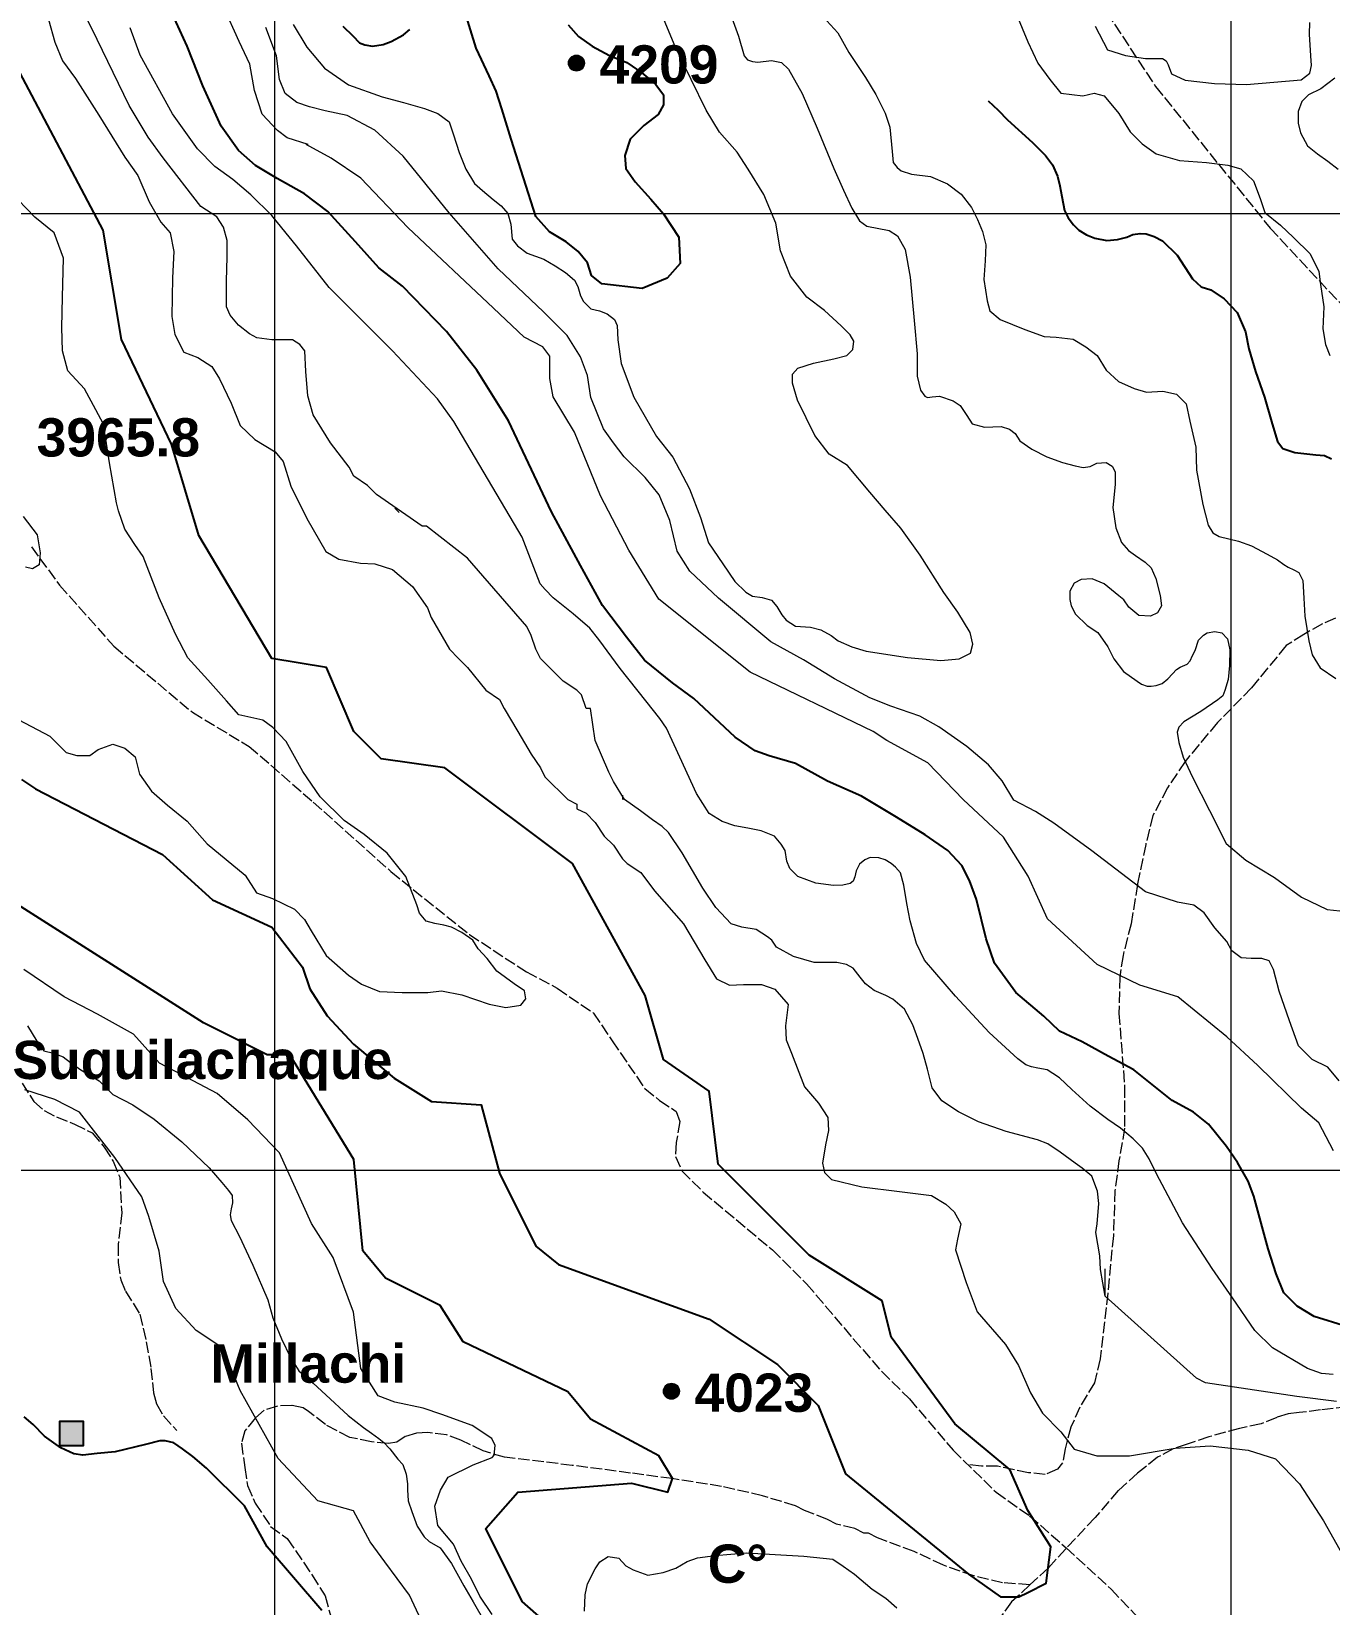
# Model space of a CAD drawing. Header units: metres. Extents: x 405809 to 420020, y 8257398 to 8272141.
# Drawn here: x 412746 to 414103, y 8263546 to 8265190 of the extents above; entities that cross this region are included whole.
import ezdxf

# ---------------------------------------------------------------- set-up
doc = ezdxf.new("R2010")
doc.units = ezdxf.units.M
doc.linetypes.add('ACAD_ISO02W100', pattern=[15, 12, -3])
for name, color, linetype, lineweight in [('CAMINOS1', 7, 'ACAD_ISO02W100', 5), ('COORDENADAS', 30, 'Continuous', 5), ('CURVAS MAESTRAS', 90, 'Continuous', 25), ('CURVAS SECUNDARIS', 46, 'Continuous', 9), ('PERIMETRO DE LA ISLA', 7, 'Continuous', 18), ('texto', 7, 'Continuous', 13)]:
    doc.layers.add(name, color=color, linetype=linetype, lineweight=lineweight)
doc.layers.add('VIVIENDAS', color=1, linetype='Continuous')
doc.styles.add('CARLOS', font='arialbd.ttf', dxfattribs={"height": 48})

msp = doc.modelspace()

# ---------------------------------------------------------------- hatches: boundary and pattern name
at = {"layer": 'texto'}
h = msp.add_hatch(color=256, dxfattribs=at)
edge = h.paths.add_edge_path()
edge.add_arc((413315.9, 8265157.4), 8.37, 0, 360)
h = msp.add_hatch(color=256, dxfattribs=at)
edge = h.paths.add_edge_path()
edge.add_arc((413415.2, 8263768.8), 8.37, 0, 360)
at = {"layer": 'VIVIENDAS'}
msp.add_hatch(color=256, dxfattribs=at).paths.add_polyline_path([(412775.4, 8263712.1), (412800.4, 8263712.1), (412800.4, 8263737.1), (412775.4, 8263737.1)])

# ---------------------------------------------------------------- linework, layer by layer
at = {"layer": 'CAMINOS1'}
for points in [[(413828.8, 8265273), (413921.5, 8265132.9), (414041.3, 8264984.8), (414181.9, 8264834.1), (414242.5, 8264768.1)], [(412745.9, 8264651.6), (412775.4, 8264611.6), (412832.3, 8264547.6), (412914.3, 8264478.6), (412973.7, 8264443), (413040.6, 8264384.8), (413121.9, 8264312.1), (413203.9, 8264246.4), (413263.5, 8264207.3), (413295.9, 8264190.1), (413333.7, 8264164.2), (413353.2, 8264135.3), (413387.4, 8264085.2), (413402.8, 8264072.8), (413420.3, 8264061.4), (413424.1, 8264050.7), (413420.3, 8264028.7), (413419.5, 8264014.2), (413426.4, 8263999), (413448.4, 8263977), (413520.8, 8263916.6), (413556.6, 8263881), (413605.4, 8263823.7), (413635.1, 8263789.5), (413664, 8263760.7), (413709.7, 8263707.3), (413754.6, 8263663.2), (413789.7, 8263638.6), (413827.8, 8263605.2), (413874.9, 8263561.9), (413960.9, 8263470.9)], [(414109.5, 8264576.9), (414096, 8264571), (414076.6, 8264560.1), (414058, 8264548.3), (414021.7, 8264504.2), (413986.2, 8264467.9), (413952.4, 8264427.3), (413933.9, 8264399.5), (413918.7, 8264370.9), (413911.1, 8264340.5), (413902.6, 8264298.9), (413895.9, 8264257.6), (413887.4, 8264224.5), (413884, 8264201.7), (413883.2, 8264163.8), (413889.1, 8264087.6), (413889.1, 8264043.8), (413883.2, 8264009.8), (413879, 8263978.7), (413877.3, 8263931.5), (413871.6, 8263871.2), (413863.5, 8263802.5), (413857.7, 8263777.7), (413842.3, 8263752.3), (413832.9, 8263731.3), (413826.9, 8263708.6), (413824.2, 8263693.8), (413818.8, 8263687.2), (413806.1, 8263681.8), (413788.6, 8263683.6), (413756.2, 8263690.3), (413739.3, 8263690.3), (413725.2, 8263692.1)], [(412736.3, 8264090.9), (412748.4, 8264071.7), (412759.2, 8264062.2), (412772.3, 8264055.6), (412790.9, 8264048.1), (412809.6, 8264039), (412822.2, 8264023.9), (412831.3, 8264009.3), (412838.3, 8263992.7), (412840.4, 8263955.3), (412836.7, 8263922.3), (412836.7, 8263903.3), (412839.4, 8263885.2), (412844.4, 8263873.5), (412859.3, 8263849.2), (412866, 8263820.6), (412871, 8263792.7), (412873.7, 8263767.3), (412876.9, 8263755.6), (412884.1, 8263743), (412898.1, 8263727.7)], [(413790, 8263566.3), (413761.5, 8263568.6), (413731.4, 8263575.8), (413699.7, 8263586.8), (413668.9, 8263601.4), (413630.7, 8263615.6), (413621.2, 8263620.4), (413616.5, 8263620.4), (413606.9, 8263625.2), (413587.9, 8263629.9), (413578.4, 8263634.7), (413554.5, 8263644.2), (413545, 8263649), (413510.6, 8263659.4), (413467.7, 8263669.3), (413416, 8263677.4), (413372.4, 8263683.3), (413311.5, 8263691.3), (413240.8, 8263699.7), (413218.5, 8263706.4), (413195.1, 8263717.5), (413180.1, 8263723.1), (413160.4, 8263725.6), (413148.6, 8263725), (413136.8, 8263721.5), (413128, 8263715.5), (413119.4, 8263714.2), (413101.6, 8263715.8), (413078.9, 8263720.6), (413053.5, 8263733.9), (413035.6, 8263747.6), (413030.2, 8263751.4), (413018.4, 8263754), (413003.2, 8263753.3), (412989.5, 8263748.9), (412980.3, 8263741), (412969.1, 8263727.4), (412965.5, 8263714.5), (412969.1, 8263689.1), (412971.9, 8263670.2), (412980, 8263651.9), (412996.1, 8263627.3), (413013.5, 8263614.8), (413039.6, 8263576.5), (413053, 8263554.8), (413061.3, 8263525.6)], [(414151.9, 8263756.1), (414094, 8263749.2), (414071.7, 8263746.5), (414060.2, 8263745), (414048.3, 8263741.5), (414031.8, 8263734.7), (414009.1, 8263729.7), (413977.2, 8263721.2), (413954.5, 8263713.4), (413939.7, 8263708.6), (413923.6, 8263699.7), (413902.6, 8263683.2), (413882.4, 8263665), (413858.3, 8263636.7), (413827.6, 8263604.2), (413809.4, 8263584), (413790, 8263566.3), (413770.8, 8263548.5), (413756.5, 8263528.8)]]:
    msp.add_lwpolyline(points, dxfattribs=at)
at = {"layer": 'COORDENADAS'}
for p, q in [((413000, 8271350), (413000, 8257550)), ((414000, 8271350), (414000, 8257550)), ((406200, 8265000), (419600, 8265000)), ((406200, 8264000), (419600, 8264000))]:
    msp.add_line(p, q, dxfattribs=at)
at = {"layer": 'CURVAS MAESTRAS'}
for points in [[(414121.1, 8263836.5), (414087.4, 8263846.8), (414069.6, 8263857.6), (414055.5, 8263871.6), (414047.7, 8263891.5), (414039.2, 8263917.6), (414024.3, 8263972.6), (414018.4, 8263988.3), (414007.2, 8264008.1), (413995.5, 8264024.8), (413976.7, 8264047.9), (413961.2, 8264060.4), (413938.9, 8264072.8), (413898.8, 8264104.9), (413872, 8264119.2), (413844.6, 8264134.1), (413820.9, 8264145.3), (413804.7, 8264160.8), (413775.5, 8264185.7), (413753, 8264216.3), (413744.3, 8264241.8), (413734.3, 8264283), (413726.8, 8264302.9), (413718.7, 8264318.4), (413704.3, 8264334.2), (413680.6, 8264350.4), (413650.7, 8264369.1), (413614, 8264390.8), (413578.4, 8264406.5), (413544.8, 8264425.1), (413517.4, 8264433.2), (413502.9, 8264438.3), (413481.8, 8264452.6), (413438.7, 8264493.1), (413416.2, 8264509.4), (413387, 8264533), (413368.3, 8264557.3), (413343.3, 8264590.4), (413320.2, 8264632.2), (413289.7, 8264688.3), (413244.7, 8264783.3), (413211.6, 8264836.4), (413180, 8264876.6), (413134, 8264924), (413109.3, 8264943.3), (413084.9, 8264970.6), (413056.1, 8265002.1), (413031.7, 8265020.8), (413002.9, 8265036.6), (412980.2, 8265050.2), (412962.4, 8265065.9), (412944.5, 8265091.5), (412925.2, 8265133.7), (412908.8, 8265175.1), (412889.8, 8265216.9)], [(413307.1, 8265197.3), (413317.9, 8265185.3), (413332.2, 8265175.1), (413350.4, 8265165.4), (413368.7, 8265158), (413384.1, 8265147.2), (413398.9, 8265134.9), (413406.9, 8265124.1), (413406.9, 8265113.9), (413401.2, 8265103.6), (413386.4, 8265092.2), (413372.1, 8265077.8), (413366.4, 8265060.7), (413367.5, 8265047), (413377.2, 8265033.4), (413393.8, 8265015.1), (413406.9, 8264999.8), (413422.9, 8264975.3), (413424.4, 8264947.8), (413410.8, 8264932.4), (413384.5, 8264921.6), (413342.3, 8264926.7), (413331.5, 8264935.3), (413327.5, 8264948.4), (413317.8, 8264960.3), (413305.2, 8264970.6), (413287.6, 8264980.8), (413273.5, 8264997), (413247.8, 8265077.9), (413237.7, 8265109.7), (413232, 8265128.1), (413224.6, 8265144), (413211.2, 8265172.9), (413199.2, 8265211.3)], [(413071.5, 8265195.9), (413081.9, 8265185.9), (413089.2, 8265178.6), (413094.6, 8265176.4), (413102.5, 8265175.1), (413113.8, 8265176.7), (413122.3, 8265180.1), (413135.1, 8265186.8), (413141.7, 8265192.6)], [(412735.7, 8264408.5), (412750.4, 8264398.5), (412882.9, 8264330.1), (412935.3, 8264282.5), (412997.2, 8264253.9), (413029.6, 8264212.2), (413037.2, 8264189.5), (413055.4, 8264161.3), (413082.8, 8264131.7), (413125.4, 8264096), (413164.4, 8264071.8), (413216.4, 8264068.1), (413235.4, 8263996.7), (413273.5, 8263920.5), (413297.3, 8263901.4), (413454.5, 8263844.3), (413526, 8263796.6), (413568.8, 8263753.8), (413597.4, 8263682.3), (413726, 8263577.5), (413759.4, 8263553.7), (413778.4, 8263553.7), (413787.9, 8263558.5), (413807, 8263568), (413811.8, 8263606.1), (413787.9, 8263644.2), (413768.9, 8263687.1), (413711.7, 8263734.7), (413645, 8263825.2), (413635.5, 8263863.3), (413559.3, 8263911), (413464, 8264006.2), (413454.5, 8264082.4), (413406.9, 8264115.8), (413387.8, 8264182.5), (413311.6, 8264320.6), (413178.2, 8264420.6), (413111.6, 8264430.1), (413083, 8264458.7), (413054.4, 8264525.4), (412997.2, 8264534.9), (412921, 8264663.5), (412892.5, 8264758.8), (412840.1, 8264868.4), (412821, 8264982.7), (412730.5, 8265154.2)], [(413746.3, 8265117.9), (413756.9, 8265108.1), (413766.5, 8265098.2), (413792.6, 8265074.3), (413806.2, 8265060.8), (413813.6, 8265051), (413819, 8265039.3), (413821.2, 8265029), (413823.5, 8265017.8), (413826.2, 8265003.4), (413829.9, 8264995.6), (413835.5, 8264988.4), (413841.3, 8264982.6), (413849.4, 8264977.7), (413858.1, 8264974.2), (413870.4, 8264971.9), (413881.8, 8264972.8), (413891.4, 8264975.5), (413897.6, 8264978), (413905.3, 8264979.3), (413911.5, 8264978.9), (413920, 8264976.2), (413928.7, 8264971.5), (413944, 8264956.5), (413960.1, 8264931.8), (413969.2, 8264923.6), (413979.2, 8264920.2), (413993.3, 8264910.9), (414006.7, 8264896.6), (414015.5, 8264876.3), (414019.1, 8264858.6), (414025.9, 8264835), (414035.5, 8264808.1), (414043.5, 8264780.3), (414048.8, 8264761.7), (414054.4, 8264754.4), (414067, 8264750.3), (414089, 8264747.9), (414098, 8264747), (414105.3, 8264743.8)], [(413297.3, 8263515.6), (413259.2, 8263549), (413221.1, 8263625.2), (413254.5, 8263663.3), (413373.5, 8263672.8), (413411.6, 8263663.3), (413416.4, 8263677.6), (413402.1, 8263701.4), (413330.7, 8263739.5), (413306.9, 8263768.1), (413197.3, 8263820.5), (413173.5, 8263858.6), (413116.3, 8263887.1), (413092.5, 8263915.7), (413083, 8264011), (413016.3, 8264120.5), (412992.5, 8264120.5), (412944.9, 8264144.4), (412925.8, 8264153.9), (412716.2, 8264287.3)], [(413049.6, 8263539.4), (412992.5, 8263606.1), (412968.7, 8263649), (412929.2, 8263688.4), (412914.6, 8263700.4), (412903.8, 8263708.7), (412894.9, 8263715), (412885.8, 8263716.8), (412880.2, 8263716.8), (412865.3, 8263713), (412833.7, 8263705.4), (412814.9, 8263703.8), (412799.7, 8263701.8), (412790.4, 8263703.4), (412776.8, 8263709.5), (412759.6, 8263721.9), (412747.9, 8263733.9), (412738.3, 8263741.9)]]:
    msp.add_lwpolyline(points, dxfattribs=at)
at = {"layer": 'CURVAS SECUNDARIS'}
for points in [[(413868.9, 8263868.1), (413864, 8263896), (413863.1, 8263910.2), (413859, 8263934.8), (413860.5, 8263943.9), (413862, 8263965), (413860.6, 8263978.1), (413854.8, 8263993.5), (413844.8, 8264001.9), (413837.3, 8264007.1), (413821.8, 8264018.8), (413808.8, 8264027.5), (413798.1, 8264031.7), (413765.4, 8264040.5), (413736.4, 8264050.4), (413715.5, 8264061), (413697.8, 8264072.5), (413687.9, 8264086.1), (413683, 8264105.4), (413678.4, 8264121.8), (413673, 8264137.7), (413667.7, 8264152), (413659, 8264168.1), (413646.7, 8264178.7), (413639.3, 8264182.4), (413627.3, 8264187.8), (413618.3, 8264194.8), (413612.6, 8264201.8), (413605.1, 8264211.2), (413598.1, 8264214.9), (413588.3, 8264217.2), (413573.3, 8264217.2), (413564.4, 8264217.2), (413542.9, 8264223.3), (413525.1, 8264233.1), (413520.3, 8264240.3), (413515.6, 8264243.8), (413503.7, 8264251.6), (413488.8, 8264253.9), (413477.6, 8264257.5), (413461.5, 8264274.7), (413447.9, 8264294.8), (413426.5, 8264331.6), (413412, 8264353.1), (413405.5, 8264359.1), (413395.4, 8264366.2), (413382.9, 8264375.7), (413366.3, 8264387.5), (413354.5, 8264406.3), (413349.7, 8264415.9), (413335.4, 8264449.2), (413330.7, 8264482.5), (413325.9, 8264482.5), (413321.1, 8264496.8), (413316.4, 8264501.6), (413302.1, 8264511.1), (413278.3, 8264534.9), (413273.5, 8264544.5), (413268.7, 8264558.8), (413264, 8264568.3), (413202.1, 8264639.7), (413159.2, 8264673.1), (413154.4, 8264673.1), (413106.8, 8264706.4), (413097.3, 8264715.9), (413083, 8264725.5), (413078.2, 8264735), (413058.7, 8264760.2), (413040.5, 8264789.8), (413035.1, 8264809.6), (413033, 8264835.1), (413032, 8264856.6), (413026.7, 8264863.3), (413019, 8264868.1), (413011.8, 8264868.1), (412997.4, 8264868.1), (412981.6, 8264870), (412973.9, 8264874.3), (412962.4, 8264883.4), (412953.8, 8264894), (412949.9, 8264902.6), (412949.9, 8264929.9), (412950.6, 8264954.4), (412950.6, 8264972), (412946.8, 8264985.8), (412939.9, 8264996.5), (412923, 8265007.3), (412883.7, 8265058.3), (412868, 8265079.9), (412848.3, 8265113.2), (412814.8, 8265181.9), (412798.2, 8265215.1)], [(414107.4, 8264020.1), (414092.2, 8264049.5), (414074.1, 8264064.7), (414028.5, 8264109.2), (413995.9, 8264139.3), (413944.6, 8264181.2), (413905.1, 8264193.4), (413860.3, 8264215.1), (413808.6, 8264262.6), (413788.2, 8264307.4), (413762.4, 8264348.1), (413720.2, 8264387.5), (413683.3, 8264425.9), (413640.3, 8264449.2), (413626, 8264458.7), (413497.4, 8264520.6), (413402.1, 8264596.9), (413370.5, 8264648.1), (413340.9, 8264704.8), (413313.7, 8264771.5), (413291.4, 8264808.5), (413288.1, 8264827.7), (413288.1, 8264851), (413280.8, 8264860.8), (413261.1, 8264870.7), (413229.2, 8264901.3), (413139.7, 8264985.6), (413090.3, 8265037.1), (413059.5, 8265058), (413033.2, 8265072.2), (413035.4, 8265072.2), (413013.3, 8265079.2), (413003.4, 8265086.9), (412987.3, 8265104.1), (412979.4, 8265128.7), (412974.5, 8265156.1), (412963.1, 8265180.1), (412946.8, 8265216.3)], [(413474.3, 8265216.2), (413485.5, 8265185.6), (413491.1, 8265165.1), (413494.9, 8265160.7), (413499.9, 8265159), (413505.5, 8265158.5), (413519.9, 8265160.1), (413530.4, 8265157.9), (413537.6, 8265151), (413551.8, 8265125.7), (413567.7, 8265089.3), (413585, 8265047), (413595.2, 8265024.4), (413603.7, 8265005.7), (413611.9, 8264992.3), (413619.6, 8264986.8), (413642.9, 8264982.4), (413651.7, 8264976.8), (413659.5, 8264962.5), (413665, 8264933.7), (413669.2, 8264888.2), (413672, 8264853.4), (413672, 8264830.2), (413675.8, 8264815.5), (413680.2, 8264809), (413682.9, 8264807.9), (413687.8, 8264808.5), (413695.4, 8264809), (413709.8, 8264804.2), (413717.3, 8264799.4), (413724.2, 8264789.1), (413729.7, 8264780.2), (413742.7, 8264776.8), (413759.9, 8264777.5), (413768.8, 8264774.7), (413774.5, 8264770.1), (413779.4, 8264762.3), (413792.1, 8264753.6), (413807.7, 8264745.8), (413824.2, 8264739.9), (413837.3, 8264736.3), (413845.8, 8264734.5), (413853.1, 8264735.7), (413859.9, 8264739), (413869.9, 8264739.8), (413876, 8264736), (413879.1, 8264729.9), (413879.1, 8264716.7), (413876.8, 8264692.9), (413879.8, 8264671.5), (413886, 8264656.2), (413893, 8264647.8), (413900.5, 8264642.4), (413910.7, 8264635.6), (413916.8, 8264629.5), (413921.6, 8264618.6), (413926.3, 8264600.8), (413927.7, 8264589.9), (413923.6, 8264582.5), (413916.1, 8264579.1), (413903.8, 8264579.8), (413893.6, 8264588.6), (413888.2, 8264596.1), (413883.1, 8264600.5), (413867.6, 8264612.8), (413855.3, 8264618.1), (413843.5, 8264617.6), (413836.5, 8264613.8), (413831.7, 8264605.3), (413831.7, 8264596.7), (413833.3, 8264589.8), (413837.6, 8264581.2), (413849.9, 8264569.4), (413861.2, 8264561.9), (413871.4, 8264547), (413877.8, 8264534.7), (413888, 8264521.3), (413902.3, 8264511.1), (413906.9, 8264507.9), (413912.6, 8264506), (413917, 8264505.8), (413922.2, 8264506.5), (413928.3, 8264508.9), (413934.3, 8264513.5), (413939, 8264518.9), (413943.2, 8264523.5), (413947.3, 8264525.9), (413954.4, 8264528.8), (413957.7, 8264532.6), (413960.2, 8264538), (413962.7, 8264543.3), (413966.4, 8264554.1), (413971.4, 8264559.1), (413975.5, 8264561.6), (413983.4, 8264563.2), (413990.9, 8264561.6), (413996.7, 8264555.3), (413999, 8264543.8), (413998.7, 8264527.6), (413997.3, 8264512.8), (413993.9, 8264501.3), (413991.7, 8264495.7), (413986.5, 8264491.6), (413968.7, 8264479.5), (413951.1, 8264468.8), (413945.8, 8264463.2), (413944.1, 8264457.9), (413945.8, 8264446.9), (413950.4, 8264431.7), (413960.1, 8264410.7), (413977.9, 8264375.9), (413995.2, 8264341.4), (414015.7, 8264324.2), (414045.9, 8264305.8), (414074, 8264285.4), (414100.9, 8264272.4), (414114.3, 8264271.1)], [(412763.9, 8265202.8), (412770.4, 8265179.2), (412778.6, 8265159.8), (412792.2, 8265141.4), (412816.4, 8265103.1), (412843.5, 8265058.9), (412857.3, 8265039.8), (412869, 8265012.2), (412881.4, 8264991), (412891.2, 8264979.8), (412894.9, 8264960.4), (412893.4, 8264932.8), (412892.7, 8264892.4), (412895.9, 8264873.7), (412905.4, 8264855.3), (412919.9, 8264849.5), (412934.7, 8264840.1), (412942.7, 8264827.4), (412954.8, 8264802), (412964.2, 8264778.5), (412979.6, 8264763.8), (413001, 8264751.1), (413009.1, 8264741), (413017.2, 8264715), (413034, 8264681.3), (413053.9, 8264646.9), (413067.5, 8264638.7), (413090, 8264634.6), (413105, 8264634), (413123.4, 8264627.8), (413144.5, 8264610.2), (413160.2, 8264587.7), (413164, 8264577.8), (413183, 8264544.5), (413192.5, 8264534.9), (413202.1, 8264525.4), (413221.1, 8264501.6), (413235.4, 8264492.1), (413240.2, 8264482.5), (413254.5, 8264458.7), (413268.7, 8264434.9), (413278.3, 8264420.6), (413283, 8264411.1), (413306.9, 8264387.3), (413316.4, 8264382.5), (413316.4, 8264377.8), (413325.9, 8264373), (413335.4, 8264363.5), (413345, 8264349.2), (413354.5, 8264339.6), (413364, 8264325.4), (413368.8, 8264320.6), (413383.1, 8264311.1), (413397.4, 8264292), (413427.7, 8264257.6), (413450, 8264220), (413462.5, 8264199.8), (413475.8, 8264193.5), (413490.5, 8264194.2), (413509.4, 8264194.2), (413523.4, 8264189.3), (413537.3, 8264173.3), (413534.5, 8264150.9), (413535.3, 8264136.1), (413540.9, 8264122.1), (413554.2, 8264087), (413569, 8264070), (413578.7, 8264055), (413579.5, 8264041.5), (413576.3, 8264026.4), (413573.2, 8264007.4), (413575.2, 8263997.4), (413582.7, 8263990.3), (413614.3, 8263982.5), (413653.8, 8263977.5), (413687.1, 8263973.5), (413702.3, 8263964.5), (413711, 8263956.3), (413717.8, 8263943.8), (413714.4, 8263927.9), (413712.1, 8263916.5), (413723.5, 8263882.5), (413734.9, 8263851.8), (413764.5, 8263817.8), (413778.2, 8263795.7), (413790.7, 8263767.3), (413803.2, 8263745.7), (413822.5, 8263726.4), (413836.2, 8263708.3), (413860.1, 8263701.4), (413894.2, 8263701.4), (413941.9, 8263709.4), (413978.6, 8263711.7), (414018.4, 8263707.1), (414046.9, 8263698), (414071.9, 8263671.9), (414096.9, 8263633.3), (414123.4, 8263586.3)], [(413019.6, 8265197.7), (413034.1, 8265174), (413052.3, 8265152.1), (413077.5, 8265134.8), (413112.6, 8265122.1), (413134.9, 8265116.1), (413157.1, 8265109.9), (413171.1, 8265104.7), (413182.8, 8265095.9), (413187.5, 8265082.5), (413193.3, 8265063.9), (413200.3, 8265046.4), (413209.3, 8265031.5), (413217.7, 8265024), (413228.9, 8265014.7), (413237.1, 8265008.1), (413244, 8265000.3), (413247.2, 8264988.8), (413248.6, 8264973.2), (413254.1, 8264966.3), (413264.2, 8264958.5), (413281.7, 8264952.5), (413293.8, 8264945.5), (413304.4, 8264938.6), (413314, 8264930.3), (413317.2, 8264923.9), (413320, 8264914.1), (413323.2, 8264908), (413331.1, 8264900.5), (413340, 8264898.4), (413348.1, 8264895.2), (413355.6, 8264889.4), (413358.5, 8264883.1), (413359, 8264868.1), (413362.5, 8264843.4), (413375.9, 8264808), (413399.5, 8264766.9), (413416.7, 8264745.3), (413434.2, 8264712.2), (413445.7, 8264682.2), (413453.8, 8264655.8), (413468.8, 8264633.9), (413481.4, 8264615.5), (413493.1, 8264604.4), (413499.9, 8264599.9), (413510.1, 8264598.7), (413519.8, 8264595.9), (413525.5, 8264589.1), (413530.6, 8264580.6), (413535.2, 8264574.9), (413544.8, 8264568.7), (413560.7, 8264567.5), (413571.5, 8264564.7), (413582.3, 8264559), (413589.7, 8264553.3), (413603.9, 8264547.1), (413619, 8264542.5), (413662, 8264535.8), (413696.9, 8264532.9), (413716.2, 8264534.4), (413728.1, 8264540.3), (413730.3, 8264549.9), (413727.5, 8264562.2), (413714.8, 8264583.3), (413699.9, 8264604), (413675.2, 8264642.8), (413655.2, 8264671), (413638.7, 8264689.8), (413622.7, 8264708.8), (413599.3, 8264736.7), (413580.3, 8264748.4), (413565, 8264768), (413547, 8264805.1), (413541.8, 8264822.9), (413541.8, 8264832.1), (413547.5, 8264838.4), (413563.6, 8264843.5), (413584.9, 8264848.1), (413598.7, 8264851.6), (413605, 8264857.9), (413606.1, 8264866.5), (413602, 8264873.3), (413592.8, 8264882.6), (413575.4, 8264898.7), (413556.9, 8264912.6), (413539.6, 8264934.5), (413529.2, 8264961.1), (413524.5, 8264990), (413511.8, 8265020), (413495.6, 8265046.6), (413484, 8265064.3), (413465.5, 8265085.1), (413451.6, 8265108.2), (413435.9, 8265140.2), (413419, 8265174.9), (413407.6, 8265202.3)], [(413577.8, 8265201.6), (413589.3, 8265188.9), (413600.6, 8265168.6), (413618.2, 8265142.2), (413629, 8265124.5), (413638.8, 8265104.9), (413643.7, 8265090.3), (413645.9, 8265065.1), (413647.2, 8265053.4), (413651.1, 8265048.2), (413655.6, 8265044.8), (413666.2, 8265041.2), (413686.2, 8265038.9), (413703.8, 8265031.2), (413718.1, 8265020.2), (413729.1, 8265006.4), (413735.2, 8264993.8), (413740.5, 8264981.3), (413744, 8264967.4), (413743.3, 8264950.7), (413741.9, 8264931.1), (413745.4, 8264908.8), (413748.2, 8264898.3), (413759, 8264889.3), (413784.7, 8264878.7), (413805.1, 8264871.6), (413817.5, 8264870.7), (413835.2, 8264868.9), (413848.4, 8264860.8), (413860.5, 8264851.7), (413869.7, 8264836.5), (413882.8, 8264824.4), (413898.9, 8264817.3), (413912, 8264813.3), (413929.2, 8264814.3), (413943.3, 8264811.3), (413953.4, 8264801.2), (413957.4, 8264783.1), (413963.4, 8264756), (413964.4, 8264731.8), (413971, 8264695.9), (413976.6, 8264674.4), (413981.4, 8264666.4), (413987.8, 8264662.4), (414008.2, 8264657.5), (414021.6, 8264652.7), (414038.3, 8264644), (414048.8, 8264638), (414055.5, 8264633), (414060.2, 8264630.3), (414066.2, 8264627.7), (414071.2, 8264624.7), (414075.4, 8264616.5), (414076.4, 8264597.9), (414077.4, 8264579.3), (414081.6, 8264553.4), (414085.2, 8264538.6), (414093.6, 8264525), (414109.8, 8264514)], [(413776, 8265208.2), (413788, 8265179.7), (413798.5, 8265157.2), (413810.9, 8265140.2), (413822.5, 8265125.8), (413845.5, 8265123), (413857.1, 8265125.8), (413867.7, 8265123), (413883.1, 8265104.7), (413895, 8265085.6), (413907.6, 8265073), (413922.2, 8265062.4), (413946.4, 8265055.6), (413974.6, 8265053.6), (413996.9, 8265050.7), (414010.5, 8265046.9), (414024, 8265034.3), (414030.8, 8265015.9), (414035.7, 8265001.3), (414052.2, 8264987.8), (414065.8, 8264975.2), (414083.1, 8264958.1), (414092, 8264939.5), (414093.9, 8264925.8), (414097.3, 8264902.4), (414096.5, 8264879.7), (414099.1, 8264863.1), (414103.5, 8264851.7)], [(413858.3, 8265196), (413871.3, 8265171.2), (413890.1, 8265165.3), (413911, 8265162.3), (413928.8, 8265162.3), (413932.4, 8265159.7), (413934.7, 8265155.6), (413938.1, 8265146.3), (413952.4, 8265139.4), (413982.9, 8265135.9), (414016.6, 8265135.1), (414073.7, 8265139.9), (414082.7, 8265146.8), (414084.4, 8265154.7), (414083.7, 8265164.9), (414082.4, 8265187.6), (414082.6, 8265199.9)], [(414107.3, 8263786.2), (414094.9, 8263787.5), (414080.2, 8263792.5), (414043.8, 8263814.2), (414025.1, 8263832.4), (414001.8, 8263866.3), (413980.6, 8263897.2), (413949.6, 8263944.7), (413922.5, 8263996), (413914.8, 8264011.7), (413907.7, 8264022.9), (413897.9, 8264032.6), (413884.8, 8264044), (413871.7, 8264052.8), (413853.2, 8264066.9), (413834, 8264084.1), (413820.9, 8264096.5), (413814.1, 8264100.9), (413808, 8264104.8), (413798.2, 8264106.7), (413791.6, 8264107.8), (413785.9, 8264110.2), (413777.6, 8264116.4), (413747.5, 8264143.9), (413712.1, 8264181.9), (413680, 8264219.5), (413671.5, 8264237), (413665, 8264260.7), (413661.2, 8264278.6), (413658.2, 8264297.9), (413654.7, 8264310.8), (413649.6, 8264316.8), (413644.9, 8264320.7), (413638.8, 8264324.4), (413632.1, 8264326.5), (413623, 8264326.7), (413617.6, 8264324.4), (413611.8, 8264319.9), (413608.5, 8264312.9), (413607, 8264306.6), (413605.2, 8264302), (413602.1, 8264299.6), (413594.5, 8264297.8), (413584.8, 8264297.5), (413566.3, 8264299.9), (413547.5, 8264306.9), (413539, 8264315.3), (413535.8, 8264323), (413534, 8264334.2), (413530.1, 8264340.8), (413523.1, 8264349), (413509.1, 8264354.8), (413495.2, 8264357.6), (413481.4, 8264360), (413468.3, 8264364.5), (413454.8, 8264372.8), (413441.4, 8264393.8), (413424.1, 8264431.8), (413409.9, 8264462.2), (413403, 8264472.2), (413388.5, 8264490.5), (413361.5, 8264524.4), (413339.3, 8264554.7), (413329.8, 8264566.7), (413312.5, 8264581.5), (413291.7, 8264598.2), (413283.3, 8264607.1), (413278.1, 8264613), (413271.5, 8264629.9), (413259, 8264661.8), (413187.8, 8264782.6), (413170.7, 8264806.5), (413123.5, 8264856.6), (413057.3, 8264922.7), (413023, 8264966.2), (413007.9, 8264985.2), (412997.4, 8264998.1), (412975.5, 8265019.5), (412956.5, 8265035.5), (412937.6, 8265049.4), (412919.6, 8265067.8), (412893.6, 8265104.3), (412859.8, 8265165.6), (412849.2, 8265194.3)], [(414113.6, 8264093.3), (414101.7, 8264107.5), (414085.1, 8264115.8), (414070.9, 8264130), (414061.4, 8264156.1), (414050.6, 8264187), (414044.6, 8264209.6), (414040.2, 8264218.8), (414032.7, 8264221.1), (414021.5, 8264221.1), (414011, 8264221.8), (414001.3, 8264229.3), (413996, 8264239), (413983.3, 8264253.2), (413972.1, 8264268.8), (413961.6, 8264277.1), (413944.4, 8264280), (413910.9, 8264290.9), (413854.7, 8264333.9), (413815.1, 8264362.8), (413795.9, 8264374.8), (413773.2, 8264386.7), (413761.2, 8264407), (413746.9, 8264423.7), (413724.2, 8264442.8), (413694.8, 8264463.3), (413674.9, 8264474.7), (413644.5, 8264485.1), (413622.6, 8264493.6), (413585.6, 8264513.5), (413553.3, 8264533.5), (413519.1, 8264552.4), (413464.6, 8264597.8), (413434.3, 8264626.3), (413421.3, 8264647), (413413.5, 8264679.2), (413402.3, 8264706), (413387.6, 8264724.2), (413365.9, 8264745.7), (413354.7, 8264760.4), (413344.3, 8264775.1), (413330.9, 8264807.8), (413327.3, 8264830.7), (413320, 8264850.3), (413306.1, 8264872.6), (413281.3, 8264897.3), (413234.1, 8264942.3), (413182.7, 8265000.8), (413134.8, 8265060.2), (413105.1, 8265087.2), (413076, 8265102.7), (413053.1, 8265107.4), (413036.9, 8265111.5), (413023.4, 8265116.2), (413011.2, 8265125.6), (413005.5, 8265140.2), (413002.1, 8265164.9), (412991.1, 8265194.6)], [(414109, 8265141.6), (414094.2, 8265130.5), (414081.4, 8265124.3), (414074.4, 8265117.2), (414070.7, 8265106.7), (414070.7, 8265094.7), (414073.1, 8265084.3), (414080.2, 8265071), (414090.7, 8265062.4), (414101.5, 8265054.9), (414112.5, 8265046.6)], [(412732.8, 8264470.7), (412765.1, 8264453.6), (412782.2, 8264436.5), (412793.3, 8264433.3), (412807.2, 8264433.3), (412815.9, 8264439.9), (412831.2, 8264445.3), (412843.8, 8264441.3), (412854.5, 8264432), (412859.1, 8264414), (412871.5, 8264396.1), (412888.4, 8264381.7), (412908.7, 8264364.9), (412929.8, 8264341.2), (412969.5, 8264308.3), (412981.3, 8264289.8), (412998.2, 8264283.9), (413021.1, 8264272.9), (413031.5, 8264262.1), (413038.6, 8264250), (413054.1, 8264224.5), (413077.4, 8264203.7), (413091.1, 8264194.3), (413109.8, 8264186.7), (413133.8, 8264185.7), (413160.4, 8264185.7), (413174.9, 8264187.5), (413196.1, 8264183.3), (413224.6, 8264173.6), (413242.2, 8264170), (413257.9, 8264172.4), (413262.8, 8264179.1), (413261.5, 8264187.5), (413250.6, 8264194.8), (413232.5, 8264208.1), (413222.6, 8264221.2), (413213, 8264231.5), (413207.6, 8264240.4), (413196.1, 8264248.5), (413185.3, 8264253.9), (413177.2, 8264256.2), (413167.9, 8264257.7), (413158.7, 8264260.4), (413151.8, 8264268.5), (413149.1, 8264277.3), (413137.6, 8264307.1), (413118.1, 8264331.4), (413093.8, 8264350.8), (413073, 8264365.4), (413047.9, 8264390.4), (413029.8, 8264416.8), (413012.4, 8264448), (412998.4, 8264462.8), (412988, 8264470.4), (412963, 8264475.9), (412949.8, 8264490.5), (412930.4, 8264512.7), (412909.4, 8264535.6), (412896.7, 8264560.4), (412879.6, 8264598.3), (412863, 8264641.5), (412854.2, 8264654.2), (412843.7, 8264670.2), (412837.1, 8264689.4), (412834.9, 8264697.7), (412827.5, 8264739.6), (412821.2, 8264779.7), (412813.3, 8264794.7), (412801.5, 8264816.8), (412784.1, 8264835.7), (412778.6, 8264856.5), (412777.8, 8264881), (412778.6, 8264912.5), (412779.4, 8264953.5), (412769.9, 8264979.8), (412749.4, 8264996.4), (412732.1, 8265014.5)], [(412737.2, 8264683.3), (412752, 8264664.2), (412755.2, 8264645.3), (412754, 8264632.7), (412747.1, 8264628.7), (412739.8, 8264630.3)], [(413227.8, 8263535.3), (413214.7, 8263554.4), (413206.3, 8263572.3), (413195.3, 8263591.3), (413187.5, 8263608.8), (413170.9, 8263628.3), (413167.9, 8263648.8), (413173.8, 8263665.4), (413181.6, 8263679.1), (413208, 8263691.7), (413227.8, 8263699.5), (413229.9, 8263702.1), (413230.9, 8263712.2), (413227.4, 8263719.5), (413206.9, 8263733), (413175.2, 8263744.4), (413155.5, 8263751.2), (413126, 8263757.2), (413108.4, 8263764), (413090.3, 8263792.7), (413082.7, 8263851.5), (413061.6, 8263908.7), (413038.7, 8263944.1), (413005.5, 8264018), (412972.3, 8264052.7), (412940.3, 8264080.2), (412902.6, 8264099.8), (412879.9, 8264111.8), (412852.7, 8264142), (412815, 8264163.1), (412780.3, 8264181.2), (412738, 8264209.8)], [(412742, 8264150.7), (412751.6, 8264134.8), (412759, 8264124.8), (412769, 8264122.1), (412779.1, 8264118.4), (412787, 8264112.6), (412797.6, 8264104.7), (412816.7, 8264093.2), (412831.2, 8264079.2), (412851.9, 8264068.4), (412874.4, 8264053.4), (412903.4, 8264029.7), (412931.7, 8264002.4), (412945.1, 8263987.2), (412951.9, 8263978.6), (412955.8, 8263973.4), (412956.3, 8263965.9), (412955, 8263959.6), (412953.7, 8263953.4), (412955, 8263947.4), (412963.5, 8263930.6), (412977.5, 8263900.6), (412993.3, 8263864.2), (412998.4, 8263845.7), (413007.6, 8263823.6), (413016.9, 8263804.2), (413025.7, 8263790.2), (413040.6, 8263777.4), (413053.7, 8263765.1), (413077.1, 8263743.6), (413093.3, 8263731), (413101.6, 8263724.8), (413109.4, 8263719.3), (413114.6, 8263715.2), (413120.7, 8263708.7), (413129.1, 8263697.7), (413134.4, 8263692.1), (413138, 8263682), (413139.2, 8263672), (413139.2, 8263665.6), (413140, 8263654.3), (413143.6, 8263643), (413149.3, 8263627.7), (413156.8, 8263616.7), (413161.8, 8263611.7), (413173.3, 8263604.9), (413185.1, 8263588.8), (413198.3, 8263565.5), (413208, 8263548.7), (413220.1, 8263527.3)], [(413156, 8263524.2), (413141.4, 8263555.7), (413115.5, 8263590.6), (413100.3, 8263611.3), (413082.6, 8263643.9), (413045.6, 8263654.2), (413004.1, 8263698.6), (412964.1, 8263769.5), (412946.3, 8263813.9), (412918.2, 8263832.2), (412897, 8263855.3), (412884.2, 8263883.4), (412879.7, 8263915.4), (412868.6, 8263951.6), (412861.6, 8263972.1), (412833.3, 8264013.1), (412810.9, 8264041.9), (412796.1, 8264060.5), (412770.5, 8264073.9), (412739, 8264083.9)], [(414110.7, 8263758), (414069, 8263763.3), (413973.7, 8263777.6), (413964.2, 8263782.4), (413868.9, 8263868.1), (413868.9, 8263896.7)], [(413324.2, 8263539), (413324.9, 8263555.8), (413327.6, 8263567.3), (413335.3, 8263583.1), (413340.5, 8263590.4), (413348.9, 8263595.9), (413360.1, 8263594.3), (413367.5, 8263586.3), (413375.2, 8263582.1), (413390.6, 8263576.6), (413406.5, 8263579.3), (413419.7, 8263583.7), (413431.6, 8263590.7), (413442.5, 8263594.6), (413460.9, 8263597.2), (413493.6, 8263599.7), (413553.8, 8263596.5), (413584, 8263593.2), (413594.9, 8263586), (413606.5, 8263577.6), (413625, 8263561.7), (413639.5, 8263552.6), (413650.8, 8263542.4)]]:
    msp.add_lwpolyline(points, dxfattribs=at)
at = {"layer": 'PERIMETRO DE LA ISLA'}
for points in [[(413125.9, 8264692.1), (413130.6, 8264687.4)], [(413364, 8264392), (413364, 8264387.3)]]:
    msp.add_lwpolyline(points, dxfattribs=at)
at = {"layer": 'texto'}
for centre in [(413315.9, 8265157.4), (413415.2, 8263768.8)]:
    msp.add_circle(centre, 8.37, dxfattribs=at)
at = {"layer": 'VIVIENDAS'}
msp.add_lwpolyline([(412775.4, 8263712.1), (412800.4, 8263712.1), (412800.4, 8263737.1), (412775.4, 8263737.1)], close=True, dxfattribs=at)

# ---------------------------------------------------------------- texts
at = {"layer": 'texto', "style": 'CARLOS'}
for s, p in [('4209', (413340.1, 8265136)), ('3965.8', (412751.4, 8264746.1)), ('Suquilachaque', (412726.1, 8264095.2)), ('Millachi', (412933, 8263777.7)), ('4023', (413439.3, 8263747.3)), ('C°', (413453.2, 8263568.5))]:
    msp.add_text(s, height=40, dxfattribs=at).set_placement(p)

doc.saveas('drawing.dxf')
